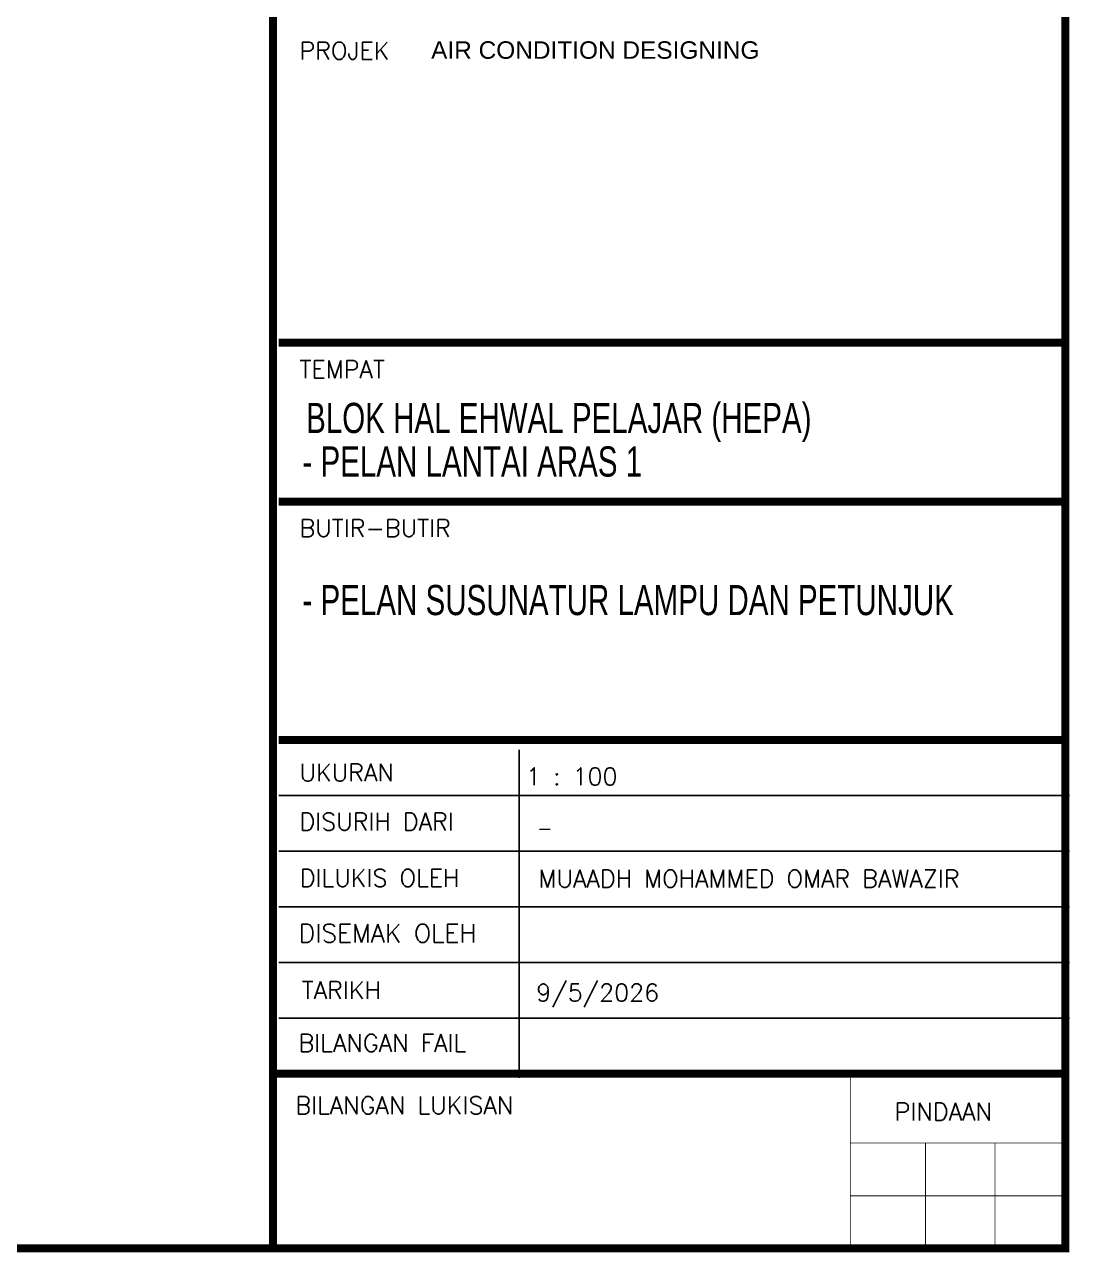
# Model space of a CAD drawing. Header units: millimetres. Extents: x 982 to 80582, y 687 to 58800.
# Drawn here: x 67384 to 80582, y 687 to 16143 of the extents above; entities that cross this region are included whole.
import ezdxf

# ---------------------------------------------------------------- set-up
doc = ezdxf.new("R2010")
doc.units = ezdxf.units.MM
for name, color, linetype in [('BORDER', 6, 'Continuous'), ('LAMP', 5, 'Continuous'), ('logo', 7, 'Continuous')]:
    doc.layers.add(name, color=color, linetype=linetype)
doc.styles.add('ROMANS', font='romans.shx', dxfattribs={"width": 0.75, "height": 200})
doc.styles.add('SANSSERIF', font='sanss___.ttf', dxfattribs={"width": 0.75})
doc.styles.get("Standard").update_dxf_attribs({"font": 'arial.ttf'})

msp = doc.modelspace()

# ---------------------------------------------------------------- linework, layer by layer
at = {"color": 7}
for p, q in [((73606.4, 7015.4), (73606.4, 2884.3)), ((70583, 6437.3), (80532.4, 6437.3)), ((70583, 5737.3), (80532.4, 5737.3)), ((70583, 5037.3), (80532.4, 5037.3)), ((70583, 4337.3), (80532.4, 4337.3)), ((70583, 3637.3), (80532.4, 3637.3))]:
    msp.add_line(p, q, dxfattribs=at)
for points in [[(70509.3, 56737.3, 100, 100, 0), (70509.3, 737.3, 100, 100, 0)], [(80481.7, 56737.3, 100, 100, 0), (80481.7, 737.3, 100, 100, 0)], [(70583, 12137.3, 100, 100, 0), (80532.4, 12137.3, 100, 100, 0)], [(70583, 10137.3, 100, 100, 0), (80532.4, 10137.3, 100, 100, 0)], [(70583, 7137.3, 100, 100, 0), (80532.4, 7137.3, 100, 100, 0)], [(77774, 2065.2, 10, 10, 0), (80532.4, 2065.2, 10, 10, 0)], [(77774, 1399.1, 10, 10, 0), (80532.4, 1399.1, 10, 10, 0)]]:
    msp.add_lwpolyline(points, format="xyseb", dxfattribs=at)
for points, const_width in [([(70509.3, 2937.3), (80532.4, 2937.3)], 100), ([(77774, 2885.3), (77774, 737.3)], 10), ([(78720.5, 2065.2), (78720.5, 737.3)], 10), ([(79594.2, 2065.2), (79594.2, 737.3)], 10), ([(1032.4, 737.3), (80532.4, 737.3)], 100)]:
    msp.add_lwpolyline(points, dxfattribs=dict(at, const_width=const_width))

# ---------------------------------------------------------------- texts
at = {"layer": 'BORDER', "color": 7, "lineweight": 100, "style": 'SANSSERIF', "width": 0.7}
for s, p in [('BLOK HAL EHWAL PELAJAR (HEPA)', (70926.6, 11001.4)), ('- PELAN LANTAI ARAS 1', (70881, 10453.5)), ('- PELAN SUSUNATUR LAMPU DAN PETUNJUK', (70881, 8709.5))]:
    msp.add_text(s, height=380, dxfattribs=at).set_placement(p)
at = {"layer": 'LAMP', "color": 0, "insert": (72499.6, 15932.4), "char_height": 220, "width": 5061.779, "attachment_point": 1}
msp.add_mtext('AIR CONDITION DESIGNING', dxfattribs=at)
at = {"layer": 'logo', "color": 7, "style": 'ROMANS'}
for s, height, p in [('PROJEK', 220, (70843.8, 15703.5)), ('TEMPAT', 220, (70843.8, 11692.5)), ('BUTIR-BUTIR', 220, (70843.8, 9695)), ('UKURAN', 220, (70843.8, 6617.3)), ('1 : 100', 220, (73694.7, 6568.5)), ('DISURIH DARI', 220, (70843.8, 5999.6)), ('-', 176, (73833.1, 5937.9)), ('DILUKIS OLEH', 220, (70848.3, 5290.5)), ('MUAADH MOHAMMED OMAR BAWAZIR', 220, (73851.5, 5282.5)), ('DISEMAK OLEH', 230, (70834.7, 4590.7)), ('TARIKH', 220, (70871.1, 3878.2)), ('9/5/2026', 220, (73822.2, 3848.1)), ('BILANGAN FAIL', 220, (70831.6, 3214.1)), ('BILANGAN LUKISAN', 220, (70791.6, 2428.2)), ('PINDAAN', 220, (78332.8, 2348.7))]:
    msp.add_text(s, height=height, dxfattribs=at).set_placement(p)

doc.saveas('drawing.dxf')
